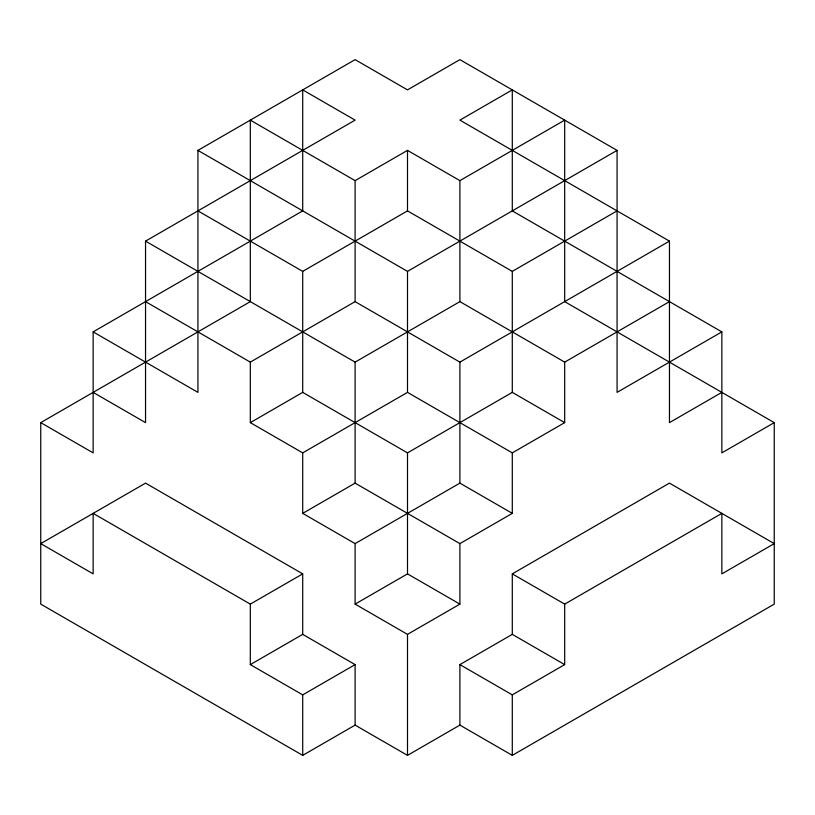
<?xml version="1.0" encoding="UTF-8"?>
<svg xmlns="http://www.w3.org/2000/svg" width="815" height="815" viewBox="0 0 815 815"><rect width="100%" height="100%" fill="white"/><g stroke="black" fill="none" stroke-linecap="round" stroke-linejoin="round"><path stroke-width="1.22" d="M40.75 422.628L93.144 452.875L93.144 331.878L197.933 392.372L197.933 150.388L355.106 59.638L407.5 89.884L459.894 59.638L617.067 150.388L617.067 392.372L721.856 331.878L721.856 452.875L774.25 422.628L774.25 604.119L512.289 755.362L459.894 725.116L407.5 755.362L355.106 725.116L302.711 755.362L40.75 604.119L40.75 422.628L250.317 301.632L250.317 120.131L355.106 180.635L407.5 150.378L459.894 180.635L564.683 120.131L564.683 301.632L774.25 422.628M93.144 392.372L145.539 422.628L145.539 241.128L355.106 120.131L302.711 89.884L302.711 210.881L93.144 331.878M197.933 210.881L302.711 271.375L407.5 210.881L512.289 271.375L617.067 210.881M145.539 301.632L250.317 362.125L355.106 301.632L459.894 362.125L669.461 241.128L669.461 422.628L721.856 392.372M197.933 150.388L407.5 271.375L617.067 150.388M250.317 362.125L250.317 422.628L302.711 392.372L407.5 452.875L512.289 392.372L564.683 422.628L564.683 362.125L459.894 301.632L355.106 362.125L145.539 241.128M250.317 422.628L302.711 452.875L407.5 392.372L512.289 452.875L564.683 422.628M302.711 452.875L302.711 513.369L355.106 483.122L459.894 543.615L512.289 513.369L512.289 452.875M564.683 362.125L669.461 301.632M250.317 604.119L302.711 573.872L302.711 634.365L250.317 664.612L250.317 604.119L93.144 513.369L93.144 573.872L40.75 543.625L145.539 483.122L302.711 573.872M302.711 513.369L355.106 543.615L459.894 483.122L512.289 513.369M355.106 543.615L355.106 604.119L407.5 573.872L459.894 604.119L459.894 543.615M250.317 664.612L302.711 694.869L355.106 664.612L355.106 725.116M355.106 604.119L407.5 634.365L459.894 604.119M512.289 573.872L669.461 483.122L774.25 543.625L721.856 573.872L721.856 513.369L564.683 604.119L512.289 573.872L512.289 634.365L564.683 664.612L564.683 604.119M459.894 725.116L459.894 664.612L512.289 634.365M459.894 664.612L512.289 694.869L564.683 664.612M669.461 241.128L459.894 120.131L512.289 89.884L512.289 210.881L721.856 331.878M302.711 634.365L355.106 664.612M512.289 271.375L512.289 392.372M512.289 694.869L512.289 755.362M459.894 180.635L459.894 301.632M459.894 362.125L459.894 483.122M407.5 150.378L407.5 210.881M407.5 271.375L407.5 392.372M407.5 452.875L407.5 573.872M407.5 634.365L407.5 755.362M355.106 180.635L355.106 301.632M355.106 362.125L355.106 483.122M302.711 271.375L302.711 392.372M302.711 694.869L302.711 755.362"/></g></svg>
